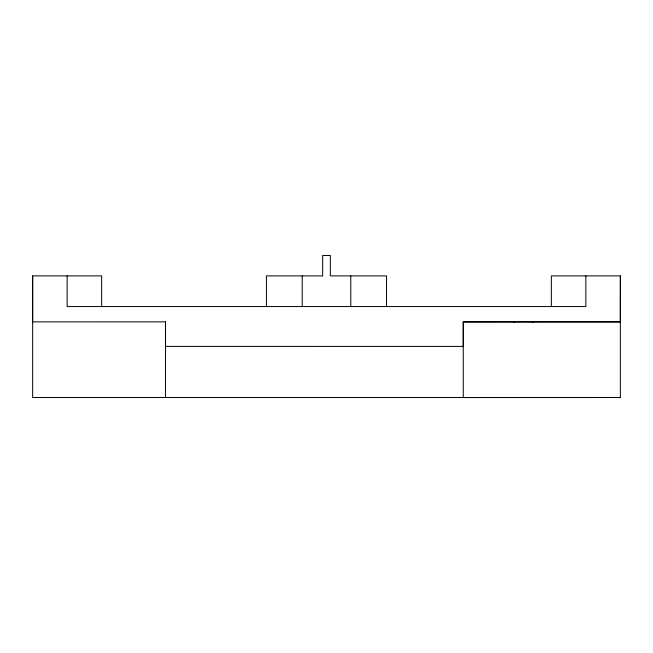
<?xml version="1.0" encoding="UTF-8"?>
<svg xmlns="http://www.w3.org/2000/svg" width="653" height="653" viewBox="0 0 653 653"><rect width="100%" height="100%" fill="white"/><g stroke="black" fill="none" stroke-linecap="round" stroke-linejoin="round"><path stroke-width="0.98" d="M101.639 306.551L101.639 275.892L32.65 275.884L32.65 321.88L165.519 321.872L165.527 346.4L463.263 346.416L463.255 321.888L620.342 321.88L620.35 275.884L551.361 275.892L551.361 306.551M165.519 397.514L165.519 321.864M513.372 321.88L514.393 321.88M533.117 321.872L532.097 321.872M513.389 397.506L514.409 397.506M533.134 397.506L532.113 397.506M620.342 321.88L463.263 321.921L463.255 397.555L620.35 397.514L620.35 275.892M620.35 397.514L32.65 397.514L32.65 275.892M585.855 275.884L585.855 306.551L67.145 306.551L67.145 275.884M386.543 306.551L386.543 275.892L330.336 275.892L330.336 255.445L322.664 255.445L322.664 275.892L266.448 275.892L266.448 306.551M350.775 275.892L350.775 306.551M302.225 275.892L302.225 306.551"/></g></svg>
